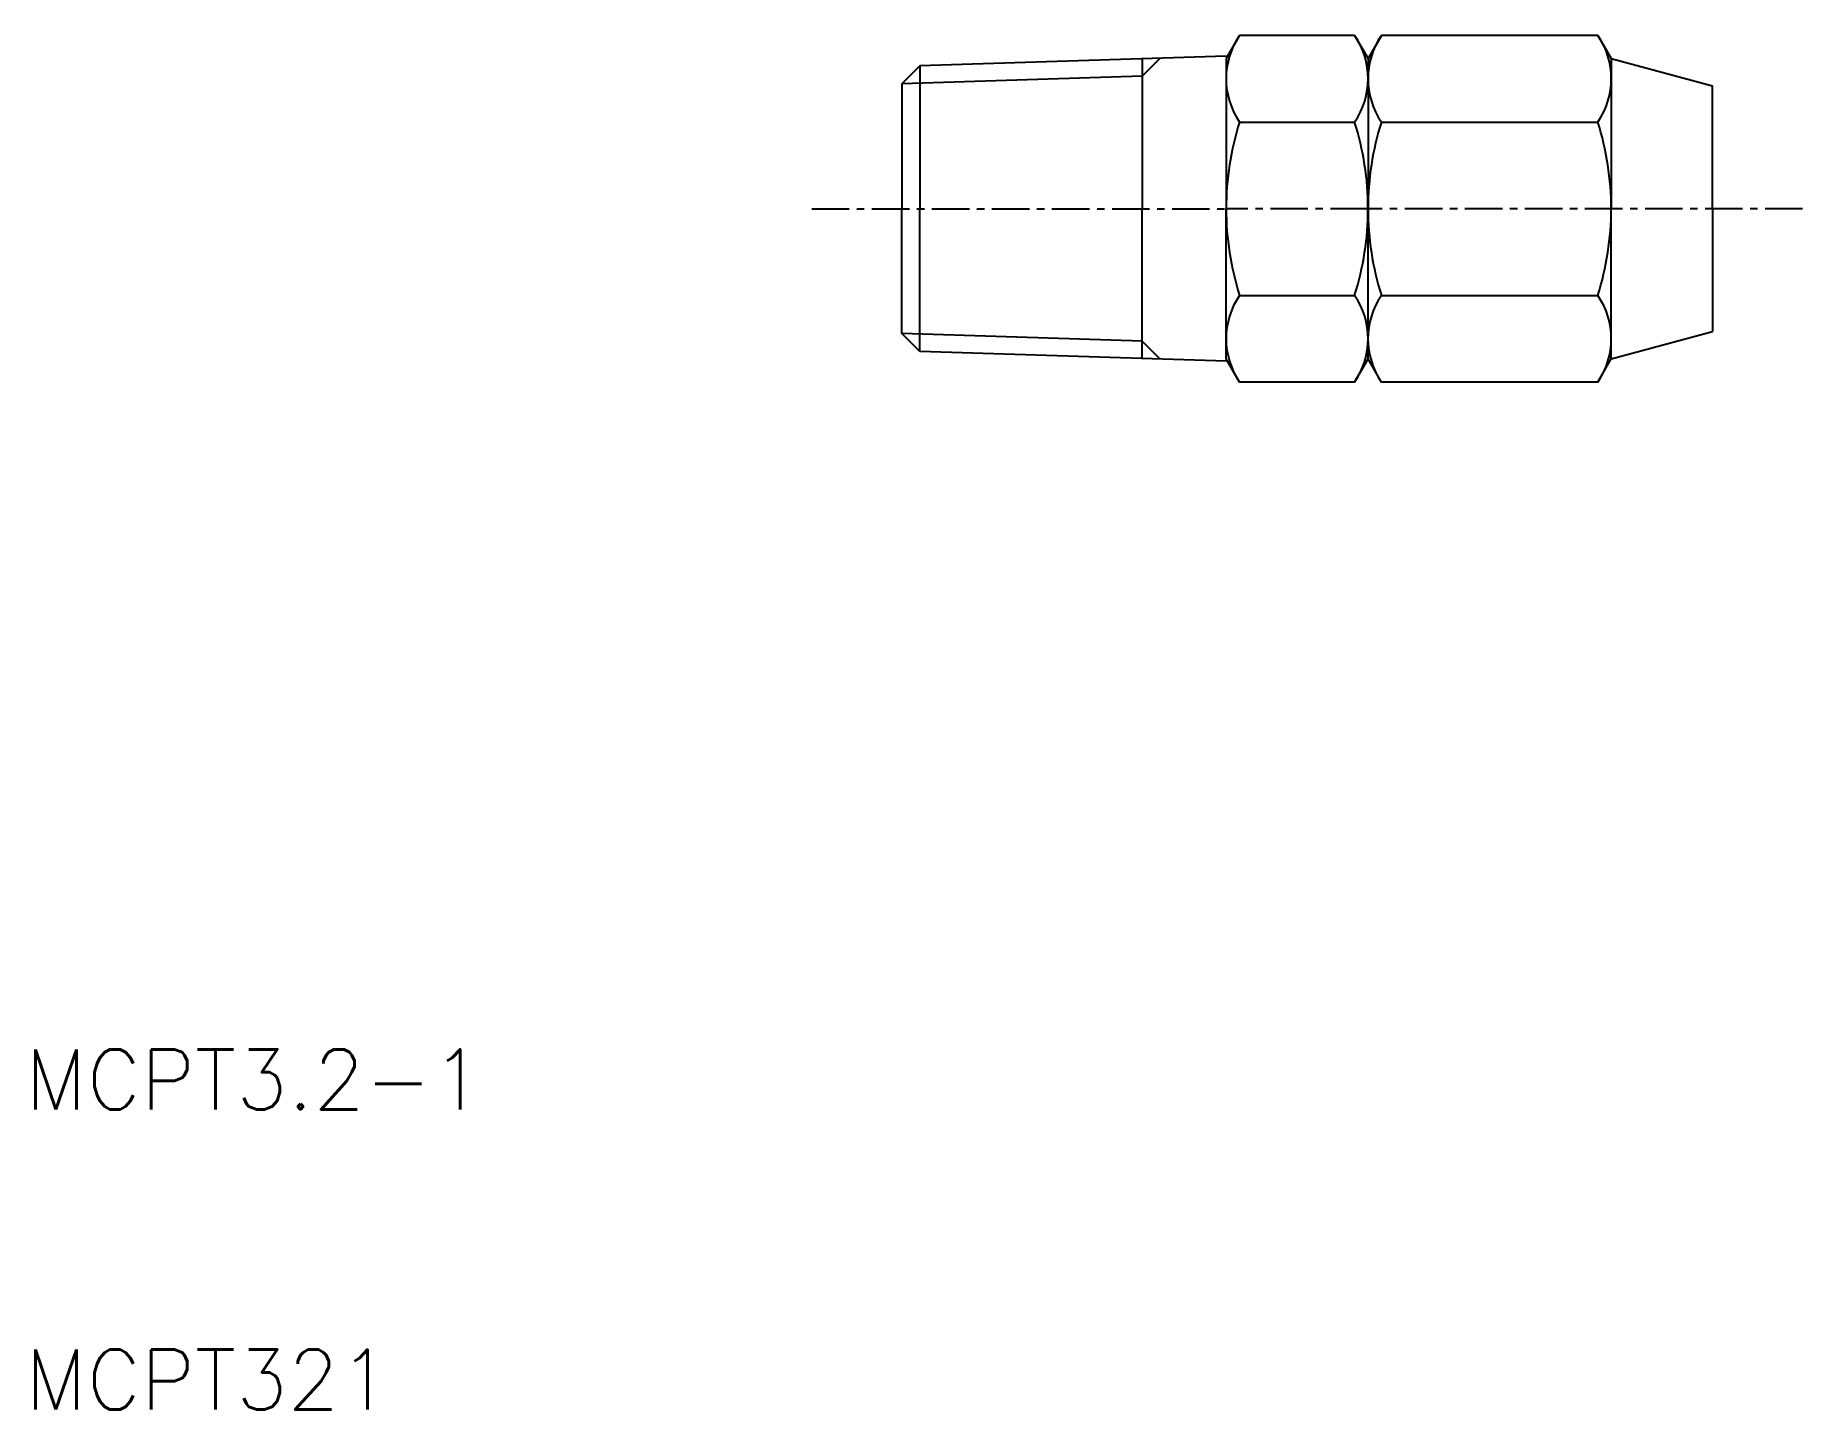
# Model space of a CAD drawing. Extents: x 16.3 to 75.1, y 18.1 to 63.9.
import ezdxf

# ---------------------------------------------------------------- set-up
doc = ezdxf.new("R2010")
doc.units = 0
doc.linetypes.add('CENTER', pattern=[2, 1.25, -0.25, 0.25, -0.25])
doc.layers.get('0').update_dxf_attribs({"linetype": 'CONTINUOUS'})
doc.layers.add('CENTER', color=1, linetype='CENTER')
doc.styles.get("Standard").update_dxf_attribs({"font": 'txt.shx'})

msp = doc.modelspace()

# ---------------------------------------------------------------- linework, layer by layer
for p, q in [((56.387, 63.907), (55.941, 63.134)), ((60.219, 63.907), (56.387, 63.907)), ((60.219, 63.907), (60.666, 63.134)), ((61.112, 63.907), (60.666, 63.134)), ((68.319, 63.907), (61.112, 63.907)), ((68.319, 63.907), (68.766, 63.134)), ((55.941, 63.211), (45.74, 62.892)), ((53.141, 63.124), (53.141, 58.134)), ((55.941, 63.134), (55.941, 58.134)), ((60.666, 63.134), (60.666, 58.134)), ((68.766, 63.134), (72.141, 62.229)), ((68.766, 63.134), (68.766, 58.134)), ((45.74, 62.892), (45.141, 62.293)), ((45.74, 62.892), (45.74, 58.134)), ((45.141, 62.293), (45.141, 58.134)), ((72.141, 58.134), (72.141, 62.229)), ((56.387, 61.021), (60.219, 61.021)), ((61.112, 61.021), (68.319, 61.021)), ((45.141, 53.975), (45.141, 58.134)), ((45.74, 53.375), (45.74, 58.134)), ((53.141, 53.144), (53.141, 58.134)), ((55.941, 53.134), (55.941, 58.134)), ((60.666, 53.134), (60.666, 58.134)), ((68.766, 53.134), (68.766, 58.134)), ((72.141, 58.134), (72.141, 54.038)), ((56.387, 55.247), (60.219, 55.247)), ((61.112, 55.247), (68.319, 55.247)), ((45.74, 53.375), (45.141, 53.975)), ((68.766, 53.134), (72.141, 54.038)), ((55.941, 53.056), (45.74, 53.375)), ((56.387, 52.36), (55.941, 53.134)), ((60.219, 52.36), (60.666, 53.134)), ((61.112, 52.36), (60.666, 53.134)), ((68.319, 52.36), (68.766, 53.134)), ((60.219, 52.36), (56.387, 52.36)), ((68.319, 52.36), (61.112, 52.36))]:
    msp.add_line(p, q)
at = {"color": 3}
for p, q in [((53.74, 63.142), (53.141, 62.543)), ((53.141, 62.543), (45.141, 62.293)), ((53.141, 53.725), (45.141, 53.975)), ((53.74, 53.125), (53.141, 53.725))]:
    msp.add_line(p, q, dxfattribs=at)
for centre, radius, start, end in [((58.496, 62.464), 2.556, 145.61575, 214.38425), ((58.11, 62.464), 2.556, 325.61575, 34.38425), ((63.221, 62.464), 2.556, 145.61575, 214.38425), ((66.21, 62.464), 2.556, 325.61575, 34.38425), ((65.494, 58.134), 9.553, 162.41205, 180), ((51.112, 58.134), 9.553, 0, 17.58795), ((70.219, 58.134), 9.553, 162.41205, 180), ((59.212, 58.134), 9.553, 0, 17.58795), ((65.494, 58.134), 9.553, 180, 197.58795), ((51.112, 58.134), 9.553, 342.41205, 0), ((70.219, 58.134), 9.553, 180, 197.58795), ((59.212, 58.134), 9.553, 342.41205, 0), ((58.496, 53.804), 2.556, 145.61575, 214.38425), ((58.11, 53.804), 2.556, 325.61575, 34.38425), ((63.221, 53.804), 2.556, 145.61575, 214.38425), ((66.21, 53.804), 2.556, 325.61575, 34.38425)]:
    msp.add_arc(centre, radius, start, end)
at = {"layer": 'CENTER', "color": 1, "linetype": 'CENTER'}
for p, q in [((42.141, 58.134), (55.941, 58.134)), ((60.666, 58.134), (55.941, 58.134)), ((75.141, 58.134), (60.666, 58.134))]:
    msp.add_line(p, q, dxfattribs=at)

# ---------------------------------------------------------------- texts
for s, p in [('MCPT3.2-1', (15.941, 28.134)), ('MCPT321', (15.941, 18.134))]:
    msp.add_text(s, height=2).set_placement(p)

doc.saveas('drawing.dxf')
